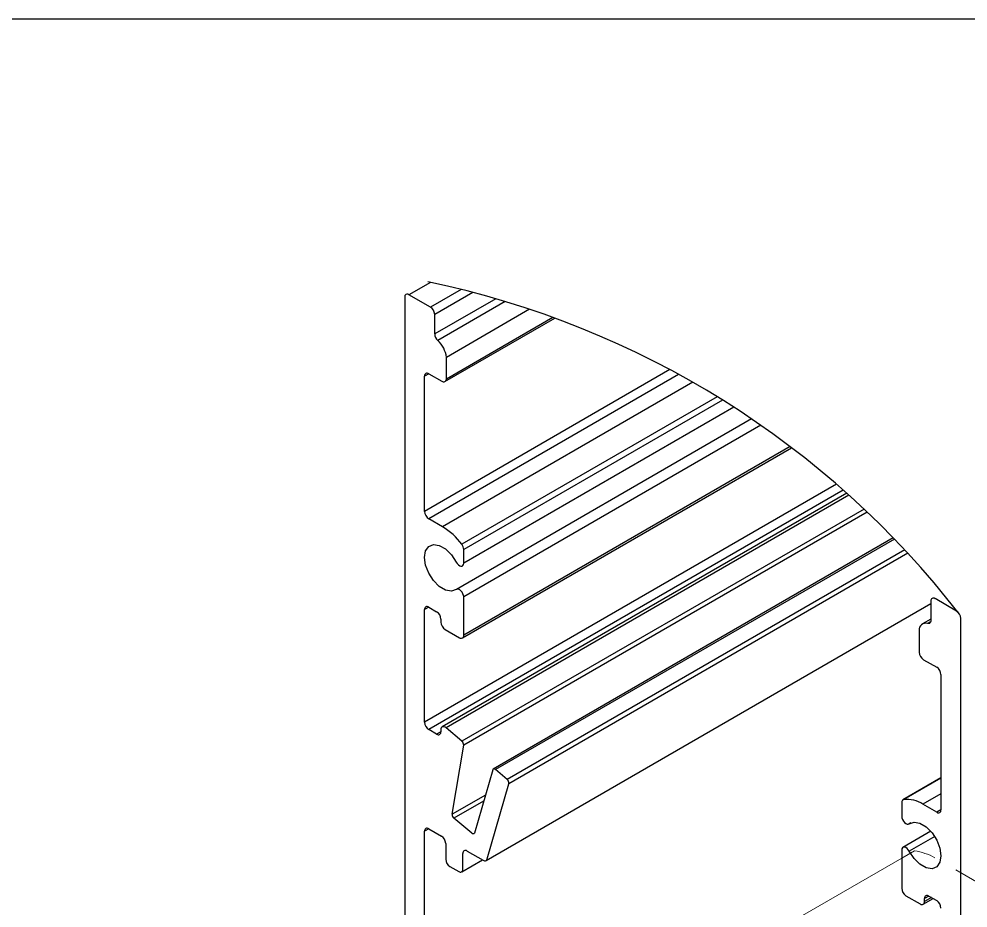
# Model space of a CAD drawing. Extents: x 0 to 11.4, y -13.7 to 0.
# Drawn here: x 2.374 to 4.748, y -2.223 to 0 of the extents above; entities that cross this region are included whole.
import ezdxf

# ---------------------------------------------------------------- set-up
doc = ezdxf.new("R2010")
doc.units = 0
doc.header["$LTSCALE"] = 0.5
doc.header["$MEASUREMENT"] = 0
doc.linetypes.add('HIDDEN2', pattern=[0.1875, 0.125, -0.0625])
doc.layers.add('Dimension', color=10, linetype='CONTINUOUS')
doc.layers.add('Housing', color=150, linetype='CONTINUOUS')
doc.layers.add('Jig', color=41, linetype='CONTINUOUS', lineweight=13)
doc.layers.add('Text-Unprinted', color=131, linetype='CONTINUOUS', plot=False)

msp = doc.modelspace()

# ---------------------------------------------------------------- linework, layer by layer
at = {"layer": 'Dimension', "transparency": 16777216}
msp.add_arc((2.9343, -2.8762), 2.2667, 37.756, 78.2279, dxfattribs=at)
at = {"layer": 'Housing', "transparency": 16777216}
for p, q in [((3.4028, -0.6585), (3.3492, -0.6894)), ((3.4797, -0.6762), (3.403, -0.7205)), ((3.5091, -0.6837), (3.4136, -0.7389)), ((3.3386, -0.6956), (3.3386, -2.5948)), ((3.403, -0.7205), (3.3492, -0.6894)), ((3.5663, -0.6995), (3.4136, -0.7876)), ((3.5902, -0.7066), (3.4215, -0.804)), ((3.6509, -0.7258), (3.4428, -0.8461)), ((3.4136, -0.7876), (3.4136, -0.7389)), ((3.4393, -0.9064), (3.7139, -0.7479)), ((3.7094, -0.7462), (3.4428, -0.9002)), ((3.4428, -0.9002), (3.4428, -0.8461)), ((4.0019, -0.8767), (3.3881, -1.2312)), ((3.3987, -0.887), (3.3881, -0.8931)), ((3.3881, -1.2312), (3.3881, -0.8931)), ((3.3987, -0.887), (3.4314, -0.9059)), ((4.0238, -0.8886), (3.3987, -1.2496)), ((4.059, -0.9083), (3.4334, -1.2696)), ((4.1201, -0.9445), (3.4813, -1.3134)), ((4.1335, -0.9527), (3.4862, -1.3266)), ((4.1616, -0.9706), (3.4862, -1.3607)), ((4.206, -0.9999), (3.4681, -1.4261)), ((4.2294, -1.016), (3.4862, -1.4452)), ((3.4831, -1.5477), (4.3065, -1.0722)), ((4.3028, -1.0693), (3.4862, -1.5409)), ((4.4187, -1.1632), (3.3881, -1.7584)), ((4.4356, -1.178), (3.3987, -1.7768)), ((4.4442, -1.1857), (3.4323, -1.7702)), ((4.4498, -1.1907), (3.4422, -1.7726)), ((4.4875, -1.2253), (3.4819, -1.8061)), ((4.4956, -1.2331), (3.4862, -1.8161)), ((3.4334, -1.2696), (3.3987, -1.2496)), ((4.5607, -1.2975), (3.5602, -1.8753)), ((4.5634, -1.3003), (3.5654, -1.8766)), ((3.4862, -1.3607), (3.4862, -1.3266)), ((4.5893, -1.3275), (3.5951, -1.9017)), ((4.5972, -1.3359), (3.5993, -1.9123)), ((3.4862, -1.5409), (3.4862, -1.4452)), ((3.3987, -1.4707), (3.3881, -1.4768)), ((3.3987, -1.4707), (3.4186, -1.4821)), ((3.542, -2.104), (4.6545, -1.4615)), ((4.6545, -1.4555), (4.6545, -1.5043)), ((4.7188, -1.4805), (4.6651, -1.4494)), ((3.3881, -1.7584), (3.3881, -1.4768)), ((3.4292, -1.5005), (3.4292, -1.5079)), ((4.6545, -1.5007), (4.6337, -1.5127)), ((4.6541, -1.5072), (4.6466, -1.5116)), ((4.7294, -3.8419), (4.7294, -1.4988)), ((3.4398, -1.5263), (3.4756, -1.547)), ((4.6253, -1.5291), (4.6253, -1.5832)), ((4.6367, -1.602), (4.6693, -1.6209)), ((4.6799, -1.6392), (4.6799, -1.9773)), ((3.4186, -1.7883), (3.3987, -1.7768)), ((3.4292, -1.777), (3.4292, -1.7821)), ((3.4819, -1.8061), (3.4422, -1.7726)), ((3.4292, -1.7821), (3.4186, -1.7883)), ((3.4573, -1.9885), (3.4862, -1.8161)), ((3.5587, -1.8773), (3.5129, -2.0354)), ((3.5951, -1.9017), (3.5654, -1.8766)), ((4.6799, -1.8977), (4.585, -1.9525)), ((4.6799, -1.8981), (4.5868, -1.9519)), ((3.5447, -2.1003), (3.5993, -1.9123)), ((3.5404, -1.9405), (3.4573, -1.9885)), ((4.6799, -1.9373), (4.6347, -1.9634)), ((3.5361, -1.9555), (3.4616, -1.9985)), ((4.5819, -1.9594), (4.5819, -1.9935)), ((4.6693, -1.9834), (4.6347, -1.9634)), ((4.6799, -1.9773), (4.6693, -1.9834)), ((3.5062, -2.0361), (3.4616, -1.9985)), ((4.6, -2.0127), (4.6053, -2.0096)), ((4.605, -2.0097), (4.6005, -2.0123)), ((3.3987, -2.0248), (3.3881, -2.031)), ((3.3881, -2.6234), (3.3881, -2.031)), ((3.3987, -2.0248), (3.4306, -2.0432)), ((4.6547, -2.031), (4.585, -2.0712)), ((3.4412, -2.0616), (3.4412, -2.1008)), ((4.6643, -2.0439), (4.6005, -2.0808)), ((3.4843, -2.1257), (3.4843, -2.0865)), ((3.4949, -2.0804), (3.5345, -2.1033)), ((4.5819, -2.0781), (4.5819, -2.1737)), ((3.4812, -2.1326), (3.5332, -2.1025)), ((3.4518, -2.1191), (3.4737, -2.1318)), ((4.5925, -2.1921), (4.6283, -2.2128)), ((4.6358, -2.2135), (4.6604, -2.1993)), ((4.6495, -2.1931), (4.6389, -2.1992)), ((4.656, -2.1968), (4.6389, -2.2066)), ((4.6389, -2.2066), (4.6389, -2.1992)), ((4.6495, -2.1931), (4.6693, -2.2045))]:
    msp.add_line(p, q, dxfattribs=at)
at = {"layer": 'Housing', "transparency": 16777216, "flags": 128}
for points in [[(3.4676, -1.4265), (3.4555, -1.4308), (3.4407, -1.4283), (3.4251, -1.4191), (3.4105, -1.4043), (3.3986, -1.3858), (3.3908, -1.3657), (3.3881, -1.3463), (3.3908, -1.3301), (3.3986, -1.319), (3.4105, -1.3142), (3.4251, -1.3163), (3.4407, -1.3252), (3.4555, -1.3396), (3.4676, -1.358)], [(3.4676, -1.358), (3.47, -1.3618), (3.473, -1.3649), (3.4762, -1.3671), (3.4793, -1.3682), (3.4821, -1.368), (3.4843, -1.3666), (3.4857, -1.3641), (3.4862, -1.3607)], [(3.4862, -1.4452), (3.4857, -1.4413), (3.4843, -1.4372), (3.4821, -1.4332), (3.4793, -1.4298), (3.4762, -1.4272), (3.473, -1.4257), (3.47, -1.4255), (3.4676, -1.4265)], [(4.6545, -1.5043), (4.6544, -1.5062), (4.6539, -1.5079), (4.6532, -1.5094), (4.6523, -1.5105), (4.6511, -1.5113), (4.6498, -1.5118), (4.6482, -1.5119), (4.6466, -1.5116)], [(3.4422, -1.7726), (3.4398, -1.7709), (3.4374, -1.7699), (3.4352, -1.7695), (3.4332, -1.7698), (3.4315, -1.7707), (3.4302, -1.7723), (3.4294, -1.7745), (3.4292, -1.777)], [(3.5654, -1.8766), (3.5644, -1.8759), (3.5633, -1.8753), (3.5623, -1.875), (3.5613, -1.875), (3.5604, -1.8752), (3.5597, -1.8757), (3.5591, -1.8764), (3.5587, -1.8773)], [(4.5819, -1.9935), (4.5824, -1.9975), (4.5838, -2.0016), (4.586, -2.0056), (4.5888, -2.009), (4.5919, -2.0116), (4.5951, -2.013), (4.5981, -2.0133), (4.6005, -2.0123)], [(4.6005, -2.0123), (4.6126, -2.0079), (4.6274, -2.0105), (4.643, -2.0197), (4.6576, -2.0345), (4.6695, -2.053), (4.6773, -2.0731), (4.6799, -2.0924), (4.6773, -2.1086), (4.6695, -2.1198), (4.6576, -2.1246), (4.643, -2.1224), (4.6274, -2.1136), (4.6126, -2.0992), (4.6005, -2.0808)], [(3.5129, -2.0354), (3.5125, -2.0363), (3.5119, -2.037), (3.5112, -2.0375), (3.5103, -2.0378), (3.5093, -2.0377), (3.5083, -2.0374), (3.5072, -2.0369), (3.5062, -2.0361)], [(4.6005, -2.0808), (4.5981, -2.077), (4.5951, -2.0738), (4.5919, -2.0716), (4.5888, -2.0706), (4.586, -2.0708), (4.5838, -2.0722), (4.5824, -2.0747), (4.5819, -2.0781)], [(3.5345, -2.1033), (3.5363, -2.1041), (3.5379, -2.1046), (3.5395, -2.1047), (3.5409, -2.1045), (3.5422, -2.1039), (3.5433, -2.103), (3.5441, -2.1018), (3.5447, -2.1003)]]:
    msp.add_lwpolyline(points, dxfattribs=at)
at = {"layer": 'Housing', "transparency": 16777216}
for centre, radius, start, end in [((3.3451, -0.6945), 0.00655, 50.7624, 189.2023), ((3.3906, -0.7399), 0.0231, 2.6115, 57.3885), ((3.4371, -0.7864), 0.0235, 182.9393, 228.4633), ((3.3785, -0.8522), 0.0646, 5.4287, 48.2258), ((3.3946, -0.8921), 0.00655, 50.7607, 189.202), ((3.4357, -0.9002), 0.00708, 233.3427, 0.2212), ((3.4112, -1.2302), 0.0231, 182.6115, 237.3885), ((3.3465, -1.4127), 0.1674, 36.3892, 58.7394), ((3.4634, -1.3276), 0.0229, 2.5487, 38.3373), ((4.661, -1.4545), 0.00655, 50.7624, 189.2023), ((3.3946, -1.4757), 0.00655, 50.7624, 189.2023), ((3.4061, -1.5015), 0.0231, 2.6115, 57.3885), ((4.7064, -1.4999), 0.0231, 2.6115, 57.3885), ((3.4522, -1.5069), 0.0231, 182.6115, 237.3885), ((4.6418, -1.5274), 0.0166, 73.184, 185.6711), ((3.4797, -1.5419), 0.00655, 230.7624, 9.2023), ((4.6517, -1.5802), 0.0265, 186.6222, 235.5126), ((4.6569, -1.6403), 0.0231, 2.6114, 57.3893), ((3.4112, -1.7574), 0.0231, 182.6115, 237.3885), ((3.4227, -1.7832), 0.00655, 230.7624, 9.2023), ((3.4743, -1.8153), 0.0119, 356.1807, 50.4223), ((3.5879, -1.9106), 0.0115, 351.8253, 51.1924), ((4.5885, -1.9584), 0.0067, 104.8712, 188.711), ((4.5943, -2.0261), 0.0746, 57.1798, 95.7375), ((3.4692, -1.9893), 0.0119, 176.1807, 230.4223), ((4.6735, -1.9784), 0.00655, 230.7624, 9.2023), ((3.3946, -2.0299), 0.00655, 50.7624, 189.2023), ((3.4181, -2.0626), 0.0231, 2.6115, 57.3885), ((3.4908, -2.0855), 0.00655, 50.7624, 189.2023), ((3.4642, -2.0997), 0.0231, 182.6115, 237.3885), ((3.4778, -2.1267), 0.00655, 230.7624, 9.2023), ((4.6049, -2.1726), 0.0231, 182.6115, 237.3885), ((4.6324, -2.2077), 0.00655, 230.7624, 9.2023), ((4.6454, -2.1981), 0.00655, 50.7624, 189.2023), ((4.6569, -2.2239), 0.0231, 2.6115, 57.3885)]:
    msp.add_arc(centre, radius, start, end, dxfattribs=at)
at = {"layer": 'Jig', "linetype": 'Continuous', "transparency": 16777216}
for p, q in [((4.6134, -2.0798), (4.5819, -2.098)), ((4.5819, -2.098), (3.5299, -2.7053))]:
    msp.add_line(p, q, dxfattribs=at)
at = {"layer": 'Jig', "linetype": 'HIDDEN2', "transparency": 16777216}
msp.add_line((5.843, -2.7775), (4.6643, -2.0971), dxfattribs=at)
at = {"layer": 'Jig', "linetype": 'Continuous', "transparency": 16777216}
msp.add_ellipse((4.6201, -2.1226), major_axis=(0.0758, -0.0203), ratio=0.51759, start_param=1.0931, end_param=1.796018, dxfattribs=at)
at = {"layer": 'Text-Unprinted', "ltscale": 0.5, "transparency": 16777216}
msp.add_lwpolyline([(0, 0), (11.4138, 0), (11.4138, -13.6803), (0, -13.6803)], close=True, dxfattribs=at)

doc.saveas('drawing.dxf')
